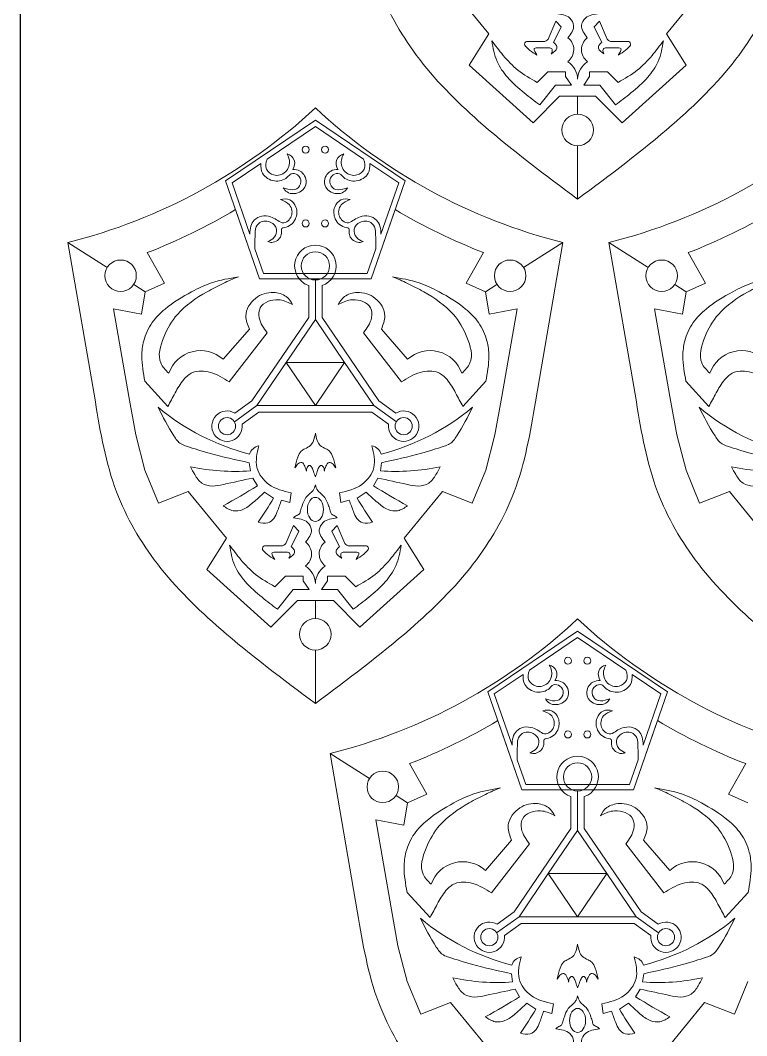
# Model space of a CAD drawing. Header units: inches. Extents: x 0 to 12, y 0 to 12.
# Drawn here: x 0 to 2.44, y 2.457 to 5.866 of the extents above; entities that cross this region are included whole.
import ezdxf

# ---------------------------------------------------------------- set-up
doc = ezdxf.new("R2010")
doc.units = ezdxf.units.IN
doc.header["$MEASUREMENT"] = 0
doc.layers.get('0').update_dxf_attribs({"color": 5})

msp = doc.modelspace()

# ---------------------------------------------------------------- linework, layer by layer
at = {"lineweight": 0}
for p, q in [((1.4456, 5.9776), (1.5741, 5.8215)), ((2.1706, 5.8215), (2.2992, 5.9776)), ((1.773, 5.8036), (1.7987, 5.8635)), ((1.8173, 5.8449), (1.7914, 5.7922)), ((1.7987, 5.8635), (1.8173, 5.8449)), ((1.9461, 5.8635), (1.9275, 5.8449)), ((1.9275, 5.8449), (1.9534, 5.7922)), ((1.9718, 5.8036), (1.9461, 5.8635)), ((1.5741, 5.8215), (1.5082, 5.7159)), ((2.2366, 5.7159), (2.1706, 5.8215)), ((1.7036, 5.795), (1.7574, 5.795)), ((2.0412, 5.795), (1.9874, 5.795)), ((1.5082, 5.7159), (1.723, 5.5224)), ((2.0218, 5.5224), (2.2366, 5.7159)), ((1.7364, 5.6579), (1.7723, 5.6938)), ((1.7723, 5.6938), (1.832, 5.6938)), ((1.832, 5.6938), (1.832, 5.6776)), ((1.832, 5.6776), (1.8513, 5.649)), ((1.9128, 5.6776), (1.8935, 5.649)), ((1.9724, 5.6938), (1.9128, 5.6938)), ((1.9128, 5.6938), (1.9128, 5.6776)), ((2.0084, 5.6579), (1.9724, 5.6938)), ((1.7979, 5.649), (1.7455, 5.5822)), ((1.8513, 5.649), (1.7979, 5.649)), ((1.8935, 5.649), (1.9469, 5.649)), ((1.9469, 5.649), (1.9993, 5.5822)), ((1.723, 5.5224), (1.812, 5.6113)), ((1.812, 5.6113), (1.8724, 5.6113)), ((1.8724, 5.6113), (1.9328, 5.6113)), ((1.8724, 5.5514), (1.8724, 5.6113)), ((1.9328, 5.6113), (2.0218, 5.5224)), ((0.9913, 5.5316), (0.6896, 5.3279)), ((1.293, 5.3279), (0.9913, 5.5316)), ((0.8292, 5.4002), (0.9913, 5.5097)), ((0.9913, 5.5097), (1.1534, 5.4002)), ((1.8724, 5.2661), (1.8724, 5.4454)), ((0.7113, 5.3206), (0.8079, 5.3858)), ((1.1747, 5.3858), (1.2713, 5.3206)), ((0.6896, 5.3279), (0.8039, 4.9981)), ((0.7709, 5.1487), (0.7113, 5.3206)), ((1.1787, 4.9981), (1.293, 5.3279)), ((1.2713, 5.3206), (1.2117, 5.1487)), ((0.8039, 4.9981), (0.7232, 5.2308)), ((1.2593, 5.2308), (1.1787, 4.9981)), ((0.2917, 5.0363), (0.1597, 5.1203)), ((1.8229, 5.1203), (1.6909, 5.0363)), ((2.1094, 5.0363), (1.9773, 5.1203)), ((0.4267, 5.0864), (0.4845, 4.9839)), ((0.8168, 5.0162), (0.788, 5.0994)), ((1.1946, 5.0994), (1.1658, 5.0162)), ((1.4981, 4.9839), (1.5559, 5.0864)), ((2.2443, 5.0864), (2.3021, 4.9839)), ((0.9913, 5.0162), (0.8168, 5.0162)), ((1.1658, 5.0162), (0.9913, 5.0162)), ((0.4199, 4.9547), (0.3812, 4.9794)), ((0.4845, 4.9839), (0.4199, 4.9547)), ((0.9913, 4.9981), (0.8039, 4.9981)), ((0.8039, 4.9981), (0.9913, 4.9981)), ((1.1787, 4.9981), (0.9913, 4.9981)), ((0.9913, 4.9981), (1.1787, 4.9981)), ((0.9913, 4.8619), (0.9913, 4.9944)), ((1.5627, 4.9547), (1.4981, 4.9839)), ((1.6014, 4.9794), (1.5627, 4.9547)), ((2.2375, 4.9547), (2.1988, 4.9794)), ((2.3021, 4.9839), (2.2375, 4.9547)), ((0.4199, 4.9547), (0.4074, 4.8798)), ((0.969, 4.9758), (0.969, 4.8687)), ((1.0136, 4.8687), (1.0136, 4.9758)), ((1.5752, 4.8798), (1.5627, 4.9547)), ((2.2375, 4.9547), (2.225, 4.8798)), ((0.4074, 4.8798), (0.3135, 4.8977)), ((0.3135, 4.8977), (0.3645, 4.6026)), ((1.6691, 4.8977), (1.5752, 4.8798)), ((1.6181, 4.6026), (1.6691, 4.8977)), ((2.225, 4.8798), (2.1311, 4.8977)), ((2.1311, 4.8977), (2.1822, 4.6026)), ((0.969, 4.8687), (0.7782, 4.5882)), ((0.9913, 4.8619), (0.8928, 4.7171)), ((1.0897, 4.7171), (0.9913, 4.8619)), ((1.2044, 4.5882), (1.0136, 4.8687)), ((0.6816, 4.7281), (0.7696, 4.8297)), ((0.8294, 4.8172), (0.7019, 4.6523)), ((1.1532, 4.8172), (1.2807, 4.6523)), ((1.301, 4.7281), (1.213, 4.8297)), ((0.8928, 4.7171), (0.7944, 4.5724)), ((0.9913, 4.5724), (0.8928, 4.7171)), ((0.8928, 4.7171), (1.0897, 4.7171)), ((1.0897, 4.7171), (0.9913, 4.5724)), ((1.1882, 4.5724), (1.0897, 4.7171)), ((0.4954, 4.5692), (0.4185, 4.6542)), ((1.4872, 4.5692), (1.5641, 4.6542)), ((2.3131, 4.5692), (2.2362, 4.6542)), ((0.3645, 4.6026), (0.3878, 4.4743)), ((0.7944, 4.5724), (0.7192, 4.5184)), ((0.7782, 4.5882), (0.721, 4.5472)), ((0.7944, 4.5724), (0.9913, 4.5724)), ((0.9913, 4.5724), (1.1882, 4.5724)), ((1.1882, 4.5724), (1.2634, 4.5184)), ((1.2616, 4.5472), (1.2044, 4.5882)), ((1.5948, 4.4743), (1.6181, 4.6026)), ((2.1822, 4.6026), (2.2054, 4.4743)), ((0.7452, 4.5097), (0.8016, 4.5501)), ((0.8016, 4.5501), (0.9913, 4.5501)), ((0.9913, 4.5501), (1.181, 4.5501)), ((1.181, 4.5501), (1.2373, 4.5097)), ((0.3878, 4.4743), (0.4189, 4.3553)), ((1.5636, 4.3553), (1.5948, 4.4743)), ((2.2054, 4.4743), (2.2366, 4.3553)), ((0.773, 4.3534), (0.7688, 4.3808)), ((1.2096, 4.3534), (1.2138, 4.3808)), ((0.4189, 4.3553), (0.4646, 4.245)), ((1.518, 4.245), (1.5636, 4.3553)), ((2.2366, 4.3553), (2.2823, 4.245)), ((0.7964, 4.3035), (0.7812, 4.329)), ((1.1862, 4.3035), (1.2013, 4.329)), ((0.4646, 4.245), (0.5645, 4.2839)), ((0.5645, 4.2839), (0.693, 4.1278)), ((0.8508, 4.2621), (0.8208, 4.2819)), ((0.9101, 4.2795), (0.9052, 4.2475)), ((1.0725, 4.2795), (1.0774, 4.2475)), ((1.1318, 4.2621), (1.1618, 4.2819)), ((1.2895, 4.1278), (1.4181, 4.2839)), ((1.4181, 4.2839), (1.518, 4.245)), ((2.2823, 4.245), (2.3821, 4.2839)), ((2.3821, 4.2839), (2.5107, 4.1278)), ((0.9052, 4.2475), (0.8771, 4.2549)), ((1.0774, 4.2475), (1.1054, 4.2549)), ((0.8919, 4.1099), (0.9176, 4.1698)), ((0.9176, 4.1698), (0.9362, 4.1512)), ((1.065, 4.1698), (1.0464, 4.1512)), ((1.0907, 4.1099), (1.065, 4.1698)), ((0.693, 4.1278), (0.627, 4.0222)), ((0.9362, 4.1512), (0.9103, 4.0985)), ((1.0464, 4.1512), (1.0723, 4.0985)), ((1.3555, 4.0222), (1.2895, 4.1278)), ((0.8224, 4.1013), (0.8763, 4.1013)), ((1.1601, 4.1013), (1.1063, 4.1013)), ((0.627, 4.0222), (0.8419, 3.8287)), ((0.8553, 3.9642), (0.8912, 4.0001)), ((0.8912, 4.0001), (0.9508, 4.0001)), ((0.9508, 4.0001), (0.9508, 3.9839)), ((1.0913, 4.0001), (1.0317, 4.0001)), ((1.0317, 4.0001), (1.0317, 3.9839)), ((1.1273, 3.9642), (1.0913, 4.0001)), ((1.1407, 3.8287), (1.3555, 4.0222)), ((0.9508, 3.9839), (0.9702, 3.9553)), ((1.0317, 3.9839), (1.0123, 3.9553)), ((0.9168, 3.9553), (0.8644, 3.8885)), ((0.9702, 3.9553), (0.9168, 3.9553)), ((1.0123, 3.9553), (1.0658, 3.9553)), ((1.0658, 3.9553), (1.1181, 3.8885)), ((0.8419, 3.8287), (0.9308, 3.9176)), ((0.9308, 3.9176), (0.9913, 3.9176)), ((0.9913, 3.9176), (1.0517, 3.9176)), ((0.9913, 3.8577), (0.9913, 3.9176)), ((1.0517, 3.9176), (1.1407, 3.8287)), ((1.8724, 3.8153), (1.5707, 3.6116)), ((1.7103, 3.6839), (1.8724, 3.7934)), ((2.1741, 3.6116), (1.8724, 3.8153)), ((1.8724, 3.7934), (2.0345, 3.6839)), ((0.9913, 3.5724), (0.9913, 3.7517)), ((1.5924, 3.6044), (1.689, 3.6696)), ((2.0558, 3.6696), (2.1524, 3.6044)), ((1.5707, 3.6116), (1.685, 3.2818)), ((1.652, 3.4324), (1.5924, 3.6044)), ((2.0598, 3.2818), (2.1741, 3.6116)), ((2.1524, 3.6044), (2.0928, 3.4324)), ((1.685, 3.2818), (1.6044, 3.5145)), ((2.1404, 3.5145), (2.0598, 3.2818)), ((1.1728, 3.32), (1.0408, 3.404)), ((1.6979, 3.2999), (1.6691, 3.3831)), ((2.0757, 3.3831), (2.0469, 3.2999)), ((1.3078, 3.3701), (1.3656, 3.2676)), ((2.3792, 3.2676), (2.437, 3.3701)), ((1.8724, 3.2818), (1.685, 3.2818)), ((1.685, 3.2818), (1.8724, 3.2818)), ((1.8724, 3.2999), (1.6979, 3.2999)), ((2.0469, 3.2999), (1.8724, 3.2999)), ((2.0598, 3.2818), (1.8724, 3.2818)), ((1.8724, 3.2818), (2.0598, 3.2818)), ((1.8724, 3.1456), (1.8724, 3.2782)), ((1.301, 3.2385), (1.2623, 3.2631)), ((1.3656, 3.2676), (1.301, 3.2385)), ((1.8501, 3.2595), (1.8501, 3.1525)), ((1.8947, 3.1525), (1.8947, 3.2595)), ((2.4438, 3.2385), (2.3792, 3.2676)), ((1.301, 3.2385), (1.2885, 3.1635)), ((1.2885, 3.1635), (1.1946, 3.1815)), ((1.1946, 3.1815), (1.2456, 2.8863)), ((1.8501, 3.1525), (1.6593, 2.8719)), ((1.8724, 3.1456), (1.7739, 3.0008)), ((1.9708, 3.0008), (1.8724, 3.1456)), ((2.0855, 2.8719), (1.8947, 3.1525)), ((1.5627, 3.0118), (1.6507, 3.1134)), ((2.1821, 3.0118), (2.0941, 3.1134)), ((1.7105, 3.1009), (1.583, 2.936)), ((2.0343, 3.1009), (2.1618, 2.936)), ((1.7739, 3.0008), (1.6755, 2.8561)), ((1.8724, 2.8561), (1.7739, 3.0008)), ((1.7739, 3.0008), (1.9708, 3.0008)), ((1.9708, 3.0008), (1.8724, 2.8561)), ((2.0693, 2.8561), (1.9708, 3.0008)), ((1.3765, 2.8529), (1.2996, 2.9379)), ((2.3683, 2.8529), (2.4452, 2.9379)), ((1.2456, 2.8863), (1.2689, 2.7581)), ((1.6593, 2.8719), (1.6021, 2.8309)), ((2.1427, 2.8309), (2.0855, 2.8719)), ((1.6755, 2.8561), (1.6003, 2.8022)), ((1.6264, 2.7934), (1.6827, 2.8338)), ((1.6755, 2.8561), (1.8724, 2.8561)), ((1.6827, 2.8338), (1.8724, 2.8338)), ((1.8724, 2.8561), (2.0693, 2.8561)), ((1.8724, 2.8338), (2.0621, 2.8338)), ((2.0621, 2.8338), (2.1184, 2.7934)), ((2.0693, 2.8561), (2.1445, 2.8022)), ((1.2689, 2.7581), (1.3, 2.639)), ((1.6541, 2.6371), (1.6499, 2.6645)), ((2.0907, 2.6371), (2.0949, 2.6645)), ((1.3, 2.639), (1.3457, 2.5287)), ((2.3991, 2.5287), (2.4447, 2.639)), ((1.6775, 2.5872), (1.6623, 2.6127)), ((2.0673, 2.5872), (2.0825, 2.6127)), ((1.3457, 2.5287), (1.4456, 2.5676)), ((1.4456, 2.5676), (1.5741, 2.4115)), ((1.7319, 2.5458), (1.7019, 2.5657)), ((1.7912, 2.5632), (1.7863, 2.5312)), ((1.9536, 2.5632), (1.9585, 2.5312)), ((2.0129, 2.5458), (2.0429, 2.5657)), ((2.1706, 2.4115), (2.2992, 2.5676)), ((2.2992, 2.5676), (2.3991, 2.5287)), ((1.7863, 2.5312), (1.7582, 2.5386)), ((1.9585, 2.5312), (1.9866, 2.5386))]:
    msp.add_line(p, q, dxfattribs=at)
at = {"color": 250, "lineweight": 0}
for p, q in [((0.1597, 5.1203), (0.2522, 4.5852)), ((1.7304, 4.5852), (1.8229, 5.1203)), ((1.9773, 5.1203), (2.0698, 4.5852)), ((1.0408, 3.404), (1.1333, 2.8689))]:
    msp.add_line(p, q, dxfattribs=at)
msp.add_lwpolyline([(0, 0), (12, 0), (12, 12), (0, 12)], close=True)
at = {"lineweight": 0}
for centre, radius in [((1.8724, 5.4984), 0.053), ((0.9587, 5.4321), 0.0118), ((1.0239, 5.4321), 0.0118), ((0.9587, 5.1843), 0.0118), ((1.0239, 5.1843), 0.0118), ((0.3368, 5.0085), 0.053), ((1.6457, 5.0085), 0.053), ((2.1545, 5.0085), 0.053), ((0.9913, 3.8047), 0.053), ((1.8398, 3.7158), 0.0118), ((1.905, 3.7158), 0.0118), ((1.8398, 3.4681), 0.0118), ((1.905, 3.4681), 0.0118), ((1.2179, 3.2922), 0.053)]:
    msp.add_circle(centre, radius, dxfattribs=at)
for centre, radius, start, end in [((1.7571, 5.8139), 0.0189, 271.0459, 327.1361), ((1.8088, 5.7681), 0.0506, 306.8379, 52.1804), ((1.936, 5.7681), 0.0506, 127.8196, 233.1621), ((1.9877, 5.8139), 0.0189, 212.8639, 268.9541), ((1.8, 5.6666), 0.0724, 1.9204, 57.3192), ((1.9448, 5.6666), 0.0724, 122.6808, 178.0796), ((0.8894, 5.3856), 0.0326, 322.4729, 78.1054), ((1.0932, 5.3856), 0.0326, 101.8946, 217.5271), ((-0.3047, 6.9656), 2.0166, 291.266, 300.649), ((2.2873, 6.9656), 2.0166, 239.351, 248.734), ((1.5129, 6.9656), 2.0166, 291.266, 300.649), ((0.9913, 5.0418), 0.0697, 90, 251.3478), ((0.9913, 5.0418), 0.0474, 0, 180), ((0.9913, 5.0418), 0.0697, 288.6522, 90), ((0.9913, 5.0418), 0.0474, 180, 0), ((0.6058, 4.6439), 0.1132, 48.0042, 160.7442), ((1.3767, 4.6439), 0.1132, 19.2558, 131.9958), ((2.4235, 4.6439), 0.1132, 48.0042, 160.7442), ((0.9632, 5.166), 0.7804, 230.1334, 255.6659), ((0.6946, 4.5035), 0.051, 58.8504, 7.0054), ((1.0194, 5.166), 0.7804, 284.3341, 309.8666), ((1.288, 4.5035), 0.051, 172.9946, 121.1496), ((2.7808, 5.166), 0.7804, 230.1334, 255.6659), ((0.6946, 4.5035), 0.0288, 0, 180), ((0.6946, 4.5035), 0.0288, 180, 0), ((1.288, 4.5035), 0.0288, 0, 180), ((1.288, 4.5035), 0.0288, 180, 0), ((0.8094, 4.3964), 0.0417, 101.4674, 161.1937), ((1.1732, 4.3964), 0.0417, 18.8063, 78.5326), ((0.7209, 5.0628), 0.7114, 257.9267, 274.1924), ((1.2616, 5.0628), 0.7114, 265.8076, 282.0733), ((2.5386, 5.0628), 0.7114, 257.9267, 274.1924), ((-0.2262, 5.9243), 1.9165, 298.2597, 302.2494), ((2.2088, 5.9243), 1.9165, 237.7506, 241.7403), ((-0.0015, 4.7521), 0.9831, 324.5017, 330.1066), ((1.9841, 4.7521), 0.9831, 209.8934, 215.4983), ((0.876, 4.1202), 0.0189, 271.0459, 327.1361), ((0.9277, 4.0744), 0.0506, 306.8379, 52.1804), ((1.0549, 4.0744), 0.0506, 127.8196, 233.1621), ((1.1066, 4.1202), 0.0189, 212.8639, 268.9541), ((0.9189, 3.9729), 0.0724, 1.9204, 57.3192), ((1.0637, 3.9729), 0.0724, 122.6808, 178.0796), ((1.7705, 3.6694), 0.0326, 322.4729, 78.1054), ((1.9743, 3.6694), 0.0326, 101.8946, 217.5271), ((0.5764, 5.2494), 2.0166, 291.266, 300.649), ((3.1684, 5.2494), 2.0166, 239.351, 248.734), ((1.8724, 3.3256), 0.0697, 90, 251.3478), ((1.8724, 3.3256), 0.0697, 288.6522, 90), ((1.8724, 3.3256), 0.0474, 0, 180), ((1.8724, 3.3256), 0.0474, 180, 0), ((1.4869, 2.9276), 0.1132, 48.0042, 160.7442), ((2.2578, 2.9276), 0.1132, 19.2558, 131.9958), ((1.8443, 3.4497), 0.7804, 230.1334, 255.6659), ((1.5757, 2.7872), 0.051, 58.8504, 7.0054), ((1.9005, 3.4497), 0.7804, 284.3341, 309.8666), ((2.1691, 2.7872), 0.051, 172.9946, 121.1496), ((1.5757, 2.7872), 0.0288, 0, 180), ((2.1691, 2.7872), 0.0288, 0, 180), ((1.5757, 2.7872), 0.0288, 180, 0), ((2.1691, 2.7872), 0.0288, 180, 0), ((1.6905, 2.6801), 0.0417, 101.4674, 161.1937), ((2.0543, 2.6801), 0.0417, 18.8063, 78.5326), ((1.6021, 3.3465), 0.7114, 257.9267, 274.1924), ((2.1427, 3.3465), 0.7114, 265.8076, 282.0733), ((0.6549, 4.2081), 1.9165, 298.2597, 302.2494), ((3.0899, 4.2081), 1.9165, 237.7506, 241.7403), ((0.8796, 3.0358), 0.9831, 324.5017, 330.1066), ((2.8652, 3.0358), 0.9831, 209.8934, 215.4983)]:
    msp.add_arc(centre, radius, start, end, dxfattribs=at)
at = {"color": 250, "lineweight": 0}
for centre, start, end in [((-0.3047, 6.9656), 284.1261, 312.9293), ((2.2873, 6.9656), 227.0707, 255.8739), ((1.5129, 6.9656), 284.1261, 312.9293), ((0.5764, 5.2494), 284.1261, 312.9293), ((3.1684, 5.2494), 227.0707, 255.8739)]:
    msp.add_arc(centre, 1.9029, start, end, dxfattribs=at)
at = {"lineweight": 0}
for centre in [(0.9913, 4.2239), (1.8724, 2.5077)]:
    msp.add_ellipse(centre, major_axis=(0, 0.0405), ratio=0.665933, dxfattribs=at)
at = {"color": 250, "lineweight": 0}
for points in [[(1.8724, 5.2661), (1.7643, 5.3465), (1.5744, 5.4878), (1.3374, 5.7188), (1.1839, 5.9813), (1.15, 6.1759), (1.1333, 6.2789)], [(1.8724, 5.2661), (1.9805, 5.3465), (2.1704, 5.4878), (2.4074, 5.7188), (2.5609, 5.9813), (2.5948, 6.1759), (2.6115, 6.2789)], [(0.9913, 3.5724), (0.8831, 3.6529), (0.6933, 3.7941), (0.4563, 4.0251), (0.3027, 4.2876), (0.2689, 4.4822), (0.2522, 4.5852)], [(0.9913, 3.5724), (1.0994, 3.6529), (1.2893, 3.7941), (1.5263, 4.0251), (1.6798, 4.2876), (1.7137, 4.4822), (1.7304, 4.5852)], [(2.8089, 3.5724), (2.7008, 3.6529), (2.511, 3.7941), (2.2739, 4.0251), (2.1204, 4.2876), (2.0865, 4.4822), (2.0698, 4.5852)], [(1.8724, 1.8561), (1.7643, 1.9366), (1.5744, 2.0779), (1.3374, 2.3088), (1.1839, 2.5713), (1.15, 2.7659), (1.1333, 2.8689)], [(1.8724, 1.8561), (1.9805, 1.9366), (2.1704, 2.0779), (2.4074, 2.3088), (2.5609, 2.5713), (2.5948, 2.7659), (2.6115, 2.8689)]]:
    msp.add_open_spline(points, degree=3, knots=[0, 0, 0, 0, 0.0808468, 0.1419248, 0.197496, 0.2597021, 0.2597021, 0.2597021, 0.2597021], dxfattribs=at)
at = {"lineweight": 0}
for points, knots in [([(1.8398, 5.8081), (1.8501, 5.8214), (1.8666, 5.8427), (1.844, 5.8842), (1.8166, 5.8871), (1.7989, 5.889)], [0, 0, 0, 0, 0.00906876, 0.01459213, 0.02458282, 0.02458282, 0.02458282, 0.02458282]), ([(1.905, 5.8081), (1.8947, 5.8214), (1.8781, 5.8427), (1.9008, 5.8842), (1.9282, 5.8871), (1.9459, 5.889)], [0, 0, 0, 0, 0.00906876, 0.01459213, 0.02458282, 0.02458282, 0.02458282, 0.02458282]), ([(1.7455, 5.5822), (1.728, 5.5954), (1.6898, 5.6241), (1.6381, 5.6699), (1.596, 5.7289), (1.5882, 5.7739), (1.5841, 5.7976)], [0, 0, 0, 0, 0.01319771, 0.02863214, 0.04139854, 0.05566643, 0.05566643, 0.05566643, 0.05566643]), ([(1.7364, 5.6579), (1.7141, 5.6706), (1.6713, 5.6949), (1.6229, 5.7459), (1.5965, 5.7811), (1.5841, 5.7976)], [0, 0, 0, 0, 0.0153222, 0.02936662, 0.04175131, 0.04175131, 0.04175131, 0.04175131]), ([(1.9993, 5.5822), (2.0168, 5.5954), (2.055, 5.6241), (2.1067, 5.6699), (2.1488, 5.7289), (2.1566, 5.7739), (2.1607, 5.7976)], [0, 0, 0, 0, 0.01319771, 0.02863214, 0.04139854, 0.05566643, 0.05566643, 0.05566643, 0.05566643]), ([(2.0084, 5.6579), (2.0307, 5.6706), (2.0735, 5.6949), (2.1219, 5.7459), (2.1483, 5.7811), (2.1607, 5.7976)], [0, 0, 0, 0, 0.0153222, 0.02936662, 0.04175131, 0.04175131, 0.04175131, 0.04175131]), ([(1.7357, 5.7495), (1.7273, 5.7548), (1.7133, 5.7636), (1.6995, 5.7762), (1.6929, 5.7867), (1.697, 5.7947), (1.7017, 5.7949), (1.7036, 5.795)], [0, 0, 0, 0, 0.00596177, 0.00986587, 0.01130521, 0.01296865, 0.01403095, 0.01403095, 0.01403095, 0.01403095]), ([(1.7357, 5.7495), (1.7333, 5.7536), (1.73, 5.7592), (1.7266, 5.7662), (1.7257, 5.7733), (1.7415, 5.7739), (1.7567, 5.7746), (1.7738, 5.7747), (1.7842, 5.7729), (1.7889, 5.7654), (1.7864, 5.7583), (1.7838, 5.7538)], [0, 0, 0, 0, 0.00278599, 0.00388366, 0.00486863, 0.00626844, 0.01134116, 0.01538852, 0.01640716, 0.01732059, 0.0203083, 0.0203083, 0.0203083, 0.0203083]), ([(1.7914, 5.7922), (1.7943, 5.7898), (1.8004, 5.7849), (1.8062, 5.7667), (1.7908, 5.76), (1.784, 5.754), (1.7838, 5.7538)], [0, 0, 0, 0, 0.002263082, 0.004672888, 0.009805081, 0.009973743, 0.009973743, 0.009973743, 0.009973743]), ([(1.9534, 5.7922), (1.9505, 5.7898), (1.9444, 5.7849), (1.9386, 5.7667), (1.954, 5.76), (1.9608, 5.754), (1.961, 5.7538)], [0, 0, 0, 0, 0.002263082, 0.004672888, 0.009805081, 0.009973743, 0.009973743, 0.009973743, 0.009973743]), ([(2.0091, 5.7495), (2.0115, 5.7536), (2.0148, 5.7592), (2.0182, 5.7662), (2.0191, 5.7733), (2.0033, 5.7739), (1.9881, 5.7746), (1.971, 5.7747), (1.9606, 5.7729), (1.9559, 5.7654), (1.9584, 5.7583), (1.961, 5.7538)], [0, 0, 0, 0, 0.00278599, 0.00388366, 0.00486863, 0.00626844, 0.01134116, 0.01538852, 0.01640716, 0.01732059, 0.0203083, 0.0203083, 0.0203083, 0.0203083]), ([(2.0091, 5.7495), (2.0175, 5.7548), (2.0315, 5.7636), (2.0453, 5.7762), (2.0519, 5.7867), (2.0478, 5.7947), (2.0431, 5.7949), (2.0412, 5.795)], [0, 0, 0, 0, 0.00596177, 0.00986587, 0.01130521, 0.01296865, 0.01403095, 0.01403095, 0.01403095, 0.01403095]), ([(0.8961, 5.4175), (0.8994, 5.4109), (0.909, 5.3916), (0.8967, 5.3517), (0.8537, 5.3401), (0.8204, 5.3659), (0.8248, 5.3879), (0.8292, 5.4002)], [0, 0, 0, 0, 0.00433671, 0.01277802, 0.0209013, 0.027078, 0.03417887, 0.03417887, 0.03417887, 0.03417887]), ([(1.0865, 5.4175), (1.0832, 5.4109), (1.0736, 5.3916), (1.0859, 5.3517), (1.1289, 5.3401), (1.1622, 5.3659), (1.1578, 5.3879), (1.1534, 5.4002)], [0, 0, 0, 0, 0.00433671, 0.01277802, 0.0209013, 0.027078, 0.03417887, 0.03417887, 0.03417887, 0.03417887]), ([(0.8079, 5.3858), (0.8078, 5.3739), (0.8098, 5.3462), (0.8523, 5.3201), (0.8914, 5.3308), (0.9094, 5.3549), (0.9356, 5.3495), (0.9475, 5.3233), (0.9304, 5.2948), (0.9028, 5.2977), (0.8882, 5.3023), (0.883, 5.3039)], [0.00161532, 0.00161532, 0.00161532, 0.00161532, 0.00843951, 0.01794767, 0.02676165, 0.03034979, 0.03473275, 0.03990875, 0.04526398, 0.05124625, 0.05456569, 0.05456569, 0.05456569, 0.05456569]), ([(0.883, 5.3039), (0.8869, 5.2986), (0.9009, 5.2806), (0.9446, 5.2844), (0.9686, 5.3244), (0.9473, 5.3629), (0.9238, 5.365), (0.9152, 5.3658)], [0.00033634, 0.00033634, 0.00033634, 0.00033634, 0.0041984, 0.013742, 0.02052441, 0.02924261, 0.03426993, 0.03426993, 0.03426993, 0.03426993]), ([(1.0996, 5.3039), (1.0956, 5.2986), (1.0816, 5.2806), (1.0379, 5.2844), (1.014, 5.3244), (1.0353, 5.3629), (1.0588, 5.365), (1.0674, 5.3658)], [0.00033634, 0.00033634, 0.00033634, 0.00033634, 0.0041984, 0.013742, 0.02052441, 0.02924261, 0.03426993, 0.03426993, 0.03426993, 0.03426993]), ([(1.1747, 5.3858), (1.1747, 5.3739), (1.1728, 5.3462), (1.1302, 5.3201), (1.0912, 5.3308), (1.0732, 5.3549), (1.0469, 5.3495), (1.0351, 5.3233), (1.0522, 5.2948), (1.0798, 5.2977), (1.0944, 5.3023), (1.0996, 5.3039)], [0.00161532, 0.00161532, 0.00161532, 0.00161532, 0.00843951, 0.01794767, 0.02676165, 0.03034979, 0.03473275, 0.03990875, 0.04526398, 0.05124625, 0.05456569, 0.05456569, 0.05456569, 0.05456569]), ([(0.8741, 5.2642), (0.8855, 5.26), (0.9034, 5.253), (0.9171, 5.2231), (0.907, 5.1938), (0.8787, 5.1827), (0.8608, 5.198), (0.8389, 5.2083), (0.8113, 5.2118), (0.776, 5.1936), (0.7714, 5.1672), (0.7709, 5.1487)], [0.00030639, 0.00030639, 0.00030639, 0.00030639, 0.00723422, 0.01140536, 0.01883983, 0.0229945, 0.02731397, 0.03175048, 0.03768136, 0.04330908, 0.05350238, 0.05350238, 0.05350238, 0.05350238]), ([(0.8311, 5.1231), (0.8356, 5.1216), (0.8525, 5.1169), (0.8775, 5.1356), (0.8776, 5.1557), (0.8767, 5.1694), (0.9022, 5.1714), (0.9285, 5.1944), (0.932, 5.2378), (0.9062, 5.2682), (0.8852, 5.267), (0.8741, 5.2642)], [0.000453, 0.000453, 0.000453, 0.000453, 0.00323887, 0.01091014, 0.01408877, 0.01589701, 0.01769875, 0.02708716, 0.03507638, 0.0414146, 0.04796878, 0.04796878, 0.04796878, 0.04796878]), ([(1.1515, 5.1231), (1.147, 5.1216), (1.1301, 5.1169), (1.105, 5.1356), (1.105, 5.1557), (1.1059, 5.1694), (1.0804, 5.1714), (1.054, 5.1944), (1.0506, 5.2378), (1.0764, 5.2682), (1.0973, 5.267), (1.1085, 5.2642)], [0.000453, 0.000453, 0.000453, 0.000453, 0.00323887, 0.01091014, 0.01408877, 0.01589701, 0.01769875, 0.02708716, 0.03507638, 0.0414146, 0.04796878, 0.04796878, 0.04796878, 0.04796878]), ([(1.1085, 5.2642), (1.0971, 5.26), (1.0791, 5.253), (1.0655, 5.2231), (1.0755, 5.1938), (1.1039, 5.1827), (1.1218, 5.198), (1.1437, 5.2083), (1.1712, 5.2118), (1.2065, 5.1936), (1.2111, 5.1672), (1.2117, 5.1487)], [0.00030639, 0.00030639, 0.00030639, 0.00030639, 0.00723422, 0.01140536, 0.01883983, 0.0229945, 0.02731397, 0.03175048, 0.03768136, 0.04330908, 0.05350238, 0.05350238, 0.05350238, 0.05350238]), ([(0.8311, 5.1231), (0.8394, 5.127), (0.8562, 5.135), (0.8655, 5.1664), (0.8424, 5.1938), (0.8054, 5.1941), (0.7897, 5.1701), (0.7884, 5.1392), (0.7881, 5.1168), (0.788, 5.0994)], [0.0000638, 0.0000638, 0.0000638, 0.0000638, 0.00537861, 0.01092551, 0.01688756, 0.02427956, 0.02934575, 0.0323294, 0.04278048, 0.04278048, 0.04278048, 0.04278048]), ([(1.1515, 5.1231), (1.1432, 5.127), (1.1264, 5.135), (1.1171, 5.1664), (1.1402, 5.1938), (1.1771, 5.1941), (1.1929, 5.1701), (1.1942, 5.1392), (1.1945, 5.1168), (1.1946, 5.0994)], [0.0000638, 0.0000638, 0.0000638, 0.0000638, 0.00537861, 0.01092551, 0.01688756, 0.02427956, 0.02934575, 0.0323294, 0.04278048, 0.04278048, 0.04278048, 0.04278048]), ([(0.7327, 5.0047), (0.7021, 4.9997), (0.6472, 4.9907), (0.5651, 4.9508), (0.496, 4.9082), (0.4387, 4.8523), (0.4131, 4.7956), (0.405, 4.7273), (0.4133, 4.6823), (0.4185, 4.6542)], [0, 0, 0, 0, 0.0185093, 0.0331391, 0.054433, 0.0670295, 0.0805547, 0.0908208, 0.1078467, 0.1078467, 0.1078467, 0.1078467]), ([(0.4989, 4.6813), (0.4883, 4.6921), (0.4561, 4.7247), (0.4796, 4.807), (0.5292, 4.8921), (0.6083, 4.946), (0.6797, 4.9823), (0.7151, 4.9991), (0.7327, 5.0047)], [0, 0, 0, 0, 0.00874255, 0.02624393, 0.04399088, 0.06904044, 0.08130712, 0.09240467, 0.09240467, 0.09240467, 0.09240467]), ([(1.2499, 5.0047), (1.2805, 4.9997), (1.3353, 4.9907), (1.4175, 4.9508), (1.4866, 4.9082), (1.5438, 4.8523), (1.5694, 4.7956), (1.5776, 4.7273), (1.5693, 4.6823), (1.5641, 4.6542)], [0, 0, 0, 0, 0.0185093, 0.0331391, 0.054433, 0.0670295, 0.0805547, 0.0908208, 0.1078467, 0.1078467, 0.1078467, 0.1078467]), ([(1.4836, 4.6813), (1.4943, 4.6921), (1.5264, 4.7247), (1.5029, 4.807), (1.4534, 4.8921), (1.3743, 4.946), (1.3029, 4.9823), (1.2675, 4.9991), (1.2499, 5.0047)], [0, 0, 0, 0, 0.00874255, 0.02624393, 0.04399088, 0.06904044, 0.08130712, 0.09240467, 0.09240467, 0.09240467, 0.09240467]), ([(2.5504, 5.0047), (2.5197, 4.9997), (2.4649, 4.9907), (2.3827, 4.9508), (2.3137, 4.9082), (2.2564, 4.8523), (2.2308, 4.7956), (2.2226, 4.7273), (2.231, 4.6823), (2.2362, 4.6542)], [0, 0, 0, 0, 0.0185093, 0.0331391, 0.054433, 0.0670295, 0.0805547, 0.0908208, 0.1078467, 0.1078467, 0.1078467, 0.1078467]), ([(2.3166, 4.6813), (2.3059, 4.6921), (2.2738, 4.7247), (2.2973, 4.807), (2.3468, 4.8921), (2.4259, 4.946), (2.4973, 4.9823), (2.5328, 4.9991), (2.5504, 5.0047)], [0, 0, 0, 0, 0.00874255, 0.02624393, 0.04399088, 0.06904044, 0.08130712, 0.09240467, 0.09240467, 0.09240467, 0.09240467]), ([(0.7696, 4.8297), (0.7636, 4.8443), (0.7488, 4.8804), (0.7847, 4.9396), (0.8439, 4.9581), (0.8938, 4.9438), (0.9089, 4.9222), (0.9147, 4.9117)], [0, 0, 0, 0, 0.0091162, 0.02256182, 0.03539583, 0.04424211, 0.051276, 0.051276, 0.051276, 0.051276]), ([(1.213, 4.8297), (1.219, 4.8443), (1.2338, 4.8804), (1.1978, 4.9396), (1.1386, 4.9581), (1.0888, 4.9438), (1.0737, 4.9222), (1.0678, 4.9117)], [0, 0, 0, 0, 0.0091162, 0.02256182, 0.03539583, 0.04424211, 0.051276, 0.051276, 0.051276, 0.051276]), ([(0.8294, 4.8172), (0.8178, 4.8329), (0.7996, 4.8577), (0.8022, 4.9155), (0.8621, 4.9355), (0.8982, 4.9205), (0.9131, 4.9126), (0.9147, 4.9117)], [0, 0, 0, 0, 0.01143883, 0.01801906, 0.03139935, 0.04037691, 0.0415103, 0.0415103, 0.0415103, 0.0415103]), ([(1.1532, 4.8172), (1.1648, 4.8329), (1.183, 4.8577), (1.1804, 4.9155), (1.1205, 4.9355), (1.0844, 4.9205), (1.0695, 4.9126), (1.0678, 4.9117)], [0, 0, 0, 0, 0.01143883, 0.01801906, 0.03139935, 0.04037691, 0.0415103, 0.0415103, 0.0415103, 0.0415103]), ([(0.4954, 4.5692), (0.5036, 4.5844), (0.5201, 4.6155), (0.5432, 4.6573), (0.583, 4.6921), (0.6449, 4.6877), (0.6819, 4.6647), (0.7019, 4.6523)], [0, 0, 0, 0, 0.01038254, 0.02111262, 0.02864786, 0.04065201, 0.05478983, 0.05478983, 0.05478983, 0.05478983]), ([(1.4872, 4.5692), (1.479, 4.5844), (1.4625, 4.6155), (1.4394, 4.6573), (1.3996, 4.6921), (1.3376, 4.6877), (1.3007, 4.6647), (1.2807, 4.6523)], [0, 0, 0, 0, 0.01038254, 0.02111262, 0.02864786, 0.04065201, 0.05478983, 0.05478983, 0.05478983, 0.05478983]), ([(2.3131, 4.5692), (2.3212, 4.5844), (2.3377, 4.6155), (2.3608, 4.6573), (2.4007, 4.6921), (2.4626, 4.6877), (2.4996, 4.6647), (2.5196, 4.6523)], [0, 0, 0, 0, 0.01038254, 0.02111262, 0.02864786, 0.04065201, 0.05478983, 0.05478983, 0.05478983, 0.05478983]), ([(0.7688, 4.3808), (0.7238, 4.3906), (0.6527, 4.406), (0.578, 4.43), (0.5341, 4.4442), (0.5011, 4.4919), (0.4793, 4.5347), (0.4629, 4.567)], [0, 0, 0, 0, 0.02753964, 0.04351363, 0.0474821, 0.05463243, 0.07669562, 0.07669562, 0.07669562, 0.07669562]), ([(1.2138, 4.3808), (1.2588, 4.3906), (1.3299, 4.406), (1.4045, 4.43), (1.4484, 4.4442), (1.4815, 4.4919), (1.5032, 4.5347), (1.5197, 4.567)], [0, 0, 0, 0, 0.02753964, 0.04351363, 0.0474821, 0.05463243, 0.07669562, 0.07669562, 0.07669562, 0.07669562]), ([(2.5865, 4.3808), (2.5415, 4.3906), (2.4703, 4.406), (2.3957, 4.43), (2.3518, 4.4442), (2.3187, 4.4919), (2.297, 4.5347), (2.2806, 4.567)], [0, 0, 0, 0, 0.02753964, 0.04351363, 0.0474821, 0.05463243, 0.07669562, 0.07669562, 0.07669562, 0.07669562]), ([(0.9913, 4.4798), (0.9897, 4.4718), (0.987, 4.4573), (0.9762, 4.4364), (0.958, 4.4292), (0.9406, 4.4188), (0.9294, 4.3949), (0.9251, 4.3753), (0.9225, 4.3631)], [0, 0, 0, 0, 0.00496667, 0.00889983, 0.01334248, 0.01630321, 0.02086423, 0.02843291, 0.02843291, 0.02843291, 0.02843291]), ([(0.9913, 4.4798), (0.9928, 4.4718), (0.9956, 4.4573), (1.0063, 4.4364), (1.0246, 4.4292), (1.042, 4.4188), (1.0532, 4.3949), (1.0574, 4.3753), (1.0601, 4.3631)], [0, 0, 0, 0, 0.00496667, 0.00889983, 0.01334248, 0.01630321, 0.02086423, 0.02843291, 0.02843291, 0.02843291, 0.02843291]), ([(0.9101, 4.2795), (0.8835, 4.2858), (0.8342, 4.2976), (0.784, 4.3643), (0.7953, 4.4125), (0.8011, 4.4372)], [0, 0, 0, 0, 0.01607831, 0.02987121, 0.04449574, 0.04449574, 0.04449574, 0.04449574]), ([(1.0725, 4.2795), (1.099, 4.2858), (1.1484, 4.2976), (1.1986, 4.3643), (1.1873, 4.4125), (1.1815, 4.4372)], [0, 0, 0, 0, 0.01607831, 0.02987121, 0.04449574, 0.04449574, 0.04449574, 0.04449574]), ([(0.7812, 4.329), (0.7483, 4.3221), (0.703, 4.3127), (0.6459, 4.2994), (0.6074, 4.309), (0.5866, 4.3384), (0.5766, 4.3583), (0.5722, 4.3672)], [0, 0, 0, 0, 0.02023305, 0.02779216, 0.03497388, 0.04239776, 0.04841567, 0.04841567, 0.04841567, 0.04841567]), ([(0.9611, 4.352), (0.9597, 4.3574), (0.9572, 4.3679), (0.9471, 4.3859), (0.9301, 4.3759), (0.9251, 4.3674), (0.9225, 4.3631)], [0, 0, 0, 0, 0.00351206, 0.00679766, 0.00978558, 0.01288207, 0.01288207, 0.01288207, 0.01288207]), ([(0.9913, 4.3338), (0.989, 4.3396), (0.9851, 4.3499), (0.9817, 4.363), (0.9719, 4.3754), (0.9614, 4.3639), (0.9612, 4.3561), (0.9611, 4.352)], [0, 0, 0, 0, 0.00367448, 0.00651244, 0.00872326, 0.0109429, 0.0134626, 0.0134626, 0.0134626, 0.0134626]), ([(0.9913, 4.3338), (0.9935, 4.3396), (0.9975, 4.3499), (1.0009, 4.363), (1.0107, 4.3754), (1.0212, 4.3639), (1.0214, 4.3561), (1.0215, 4.352)], [0, 0, 0, 0, 0.00367448, 0.00651244, 0.00872326, 0.0109429, 0.0134626, 0.0134626, 0.0134626, 0.0134626]), ([(1.0215, 4.352), (1.0228, 4.3574), (1.0254, 4.3679), (1.0355, 4.3859), (1.0525, 4.3759), (1.0575, 4.3674), (1.0601, 4.3631)], [0, 0, 0, 0, 0.00351206, 0.00679766, 0.00978558, 0.01288207, 0.01288207, 0.01288207, 0.01288207]), ([(1.2013, 4.329), (1.2343, 4.3221), (1.2796, 4.3127), (1.3367, 4.2994), (1.3752, 4.309), (1.396, 4.3384), (1.4059, 4.3583), (1.4104, 4.3672)], [0, 0, 0, 0, 0.02023305, 0.02779216, 0.03497388, 0.04239776, 0.04841567, 0.04841567, 0.04841567, 0.04841567]), ([(2.5989, 4.329), (2.5659, 4.3221), (2.5206, 4.3127), (2.4636, 4.2994), (2.425, 4.309), (2.4043, 4.3384), (2.3943, 4.3583), (2.3898, 4.3672)], [0, 0, 0, 0, 0.02023305, 0.02779216, 0.03497388, 0.04239776, 0.04841567, 0.04841567, 0.04841567, 0.04841567]), ([(0.9913, 4.3064), (0.9894, 4.2995), (0.9862, 4.2884), (0.9723, 4.2764), (0.9562, 4.2622), (0.9477, 4.24), (0.9421, 4.2216), (0.9383, 4.2062), (0.9252, 4.2035), (0.9199, 4.1977), (0.9178, 4.1953)], [0, 0, 0, 0, 0.00412311, 0.00675957, 0.01082209, 0.01687384, 0.02044886, 0.02277519, 0.025562, 0.02745838, 0.02745838, 0.02745838, 0.02745838]), ([(0.9913, 4.3064), (0.9932, 4.2995), (0.9964, 4.2884), (1.0103, 4.2764), (1.0263, 4.2622), (1.0348, 4.24), (1.0405, 4.2216), (1.0443, 4.2062), (1.0574, 4.2035), (1.0626, 4.1977), (1.0648, 4.1953)], [0, 0, 0, 0, 0.00412311, 0.00675957, 0.01082209, 0.01687384, 0.02044886, 0.02277519, 0.025562, 0.02745838, 0.02745838, 0.02745838, 0.02745838]), ([(0.8208, 4.2819), (0.808, 4.2701), (0.7849, 4.2488), (0.7518, 4.2215), (0.712, 4.2157), (0.6919, 4.2291), (0.6811, 4.2363)], [0, 0, 0, 0, 0.01052872, 0.01884852, 0.02537562, 0.03288337, 0.03288337, 0.03288337, 0.03288337]), ([(1.1618, 4.2819), (1.1746, 4.2701), (1.1976, 4.2488), (1.2308, 4.2215), (1.2706, 4.2157), (1.2907, 4.2291), (1.3014, 4.2363)], [0, 0, 0, 0, 0.01052872, 0.01884852, 0.02537562, 0.03288337, 0.03288337, 0.03288337, 0.03288337]), ([(0.8771, 4.2549), (0.8727, 4.2421), (0.8654, 4.2213), (0.8541, 4.1929), (0.8301, 4.1736), (0.8101, 4.1785), (0.7989, 4.1812)], [0, 0, 0, 0, 0.00813648, 0.01321573, 0.01827977, 0.02485473, 0.02485473, 0.02485473, 0.02485473]), ([(1.1054, 4.2549), (1.1099, 4.2421), (1.1172, 4.2213), (1.1285, 4.1929), (1.1525, 4.1736), (1.1724, 4.1785), (1.1837, 4.1812)], [0, 0, 0, 0, 0.00813648, 0.01321573, 0.01827977, 0.02485473, 0.02485473, 0.02485473, 0.02485473]), ([(0.9587, 4.1144), (0.969, 4.1277), (0.9855, 4.149), (0.9629, 4.1905), (0.9355, 4.1934), (0.9178, 4.1953)], [0, 0, 0, 0, 0.00906876, 0.01459213, 0.02458282, 0.02458282, 0.02458282, 0.02458282]), ([(1.0239, 4.1144), (1.0136, 4.1277), (0.997, 4.149), (1.0197, 4.1905), (1.0471, 4.1934), (1.0648, 4.1953)], [0, 0, 0, 0, 0.00906876, 0.01459213, 0.02458282, 0.02458282, 0.02458282, 0.02458282]), ([(0.8644, 3.8885), (0.8468, 3.9017), (0.8087, 3.9304), (0.757, 3.9762), (0.7149, 4.0352), (0.7071, 4.0802), (0.703, 4.1039)], [0, 0, 0, 0, 0.01319771, 0.02863214, 0.04139854, 0.05566643, 0.05566643, 0.05566643, 0.05566643]), ([(0.8553, 3.9642), (0.833, 3.9769), (0.7902, 4.0012), (0.7418, 4.0522), (0.7154, 4.0874), (0.703, 4.1039)], [0, 0, 0, 0, 0.0153222, 0.02936662, 0.04175131, 0.04175131, 0.04175131, 0.04175131]), ([(0.8546, 4.0558), (0.8462, 4.0611), (0.8322, 4.0699), (0.8184, 4.0825), (0.8118, 4.093), (0.8159, 4.101), (0.8206, 4.1012), (0.8224, 4.1013)], [0, 0, 0, 0, 0.00596177, 0.00986587, 0.01130521, 0.01296865, 0.01403095, 0.01403095, 0.01403095, 0.01403095]), ([(0.9103, 4.0985), (0.9132, 4.0961), (0.9193, 4.0912), (0.9251, 4.073), (0.9097, 4.0663), (0.9029, 4.0603), (0.9027, 4.0601)], [0, 0, 0, 0, 0.002263082, 0.004672888, 0.009805081, 0.009973743, 0.009973743, 0.009973743, 0.009973743]), ([(1.0723, 4.0985), (1.0693, 4.0961), (1.0633, 4.0912), (1.0575, 4.073), (1.0729, 4.0663), (1.0797, 4.0603), (1.0799, 4.0601)], [0, 0, 0, 0, 0.002263082, 0.004672888, 0.009805081, 0.009973743, 0.009973743, 0.009973743, 0.009973743]), ([(1.1181, 3.8885), (1.1357, 3.9017), (1.1739, 3.9304), (1.2256, 3.9762), (1.2677, 4.0352), (1.2755, 4.0802), (1.2796, 4.1039)], [0, 0, 0, 0, 0.01319771, 0.02863214, 0.04139854, 0.05566643, 0.05566643, 0.05566643, 0.05566643]), ([(1.1273, 3.9642), (1.1496, 3.9769), (1.1924, 4.0012), (1.2408, 4.0522), (1.2672, 4.0874), (1.2796, 4.1039)], [0, 0, 0, 0, 0.0153222, 0.02936662, 0.04175131, 0.04175131, 0.04175131, 0.04175131]), ([(1.128, 4.0558), (1.1364, 4.0611), (1.1504, 4.0699), (1.1642, 4.0825), (1.1708, 4.093), (1.1667, 4.101), (1.162, 4.1012), (1.1601, 4.1013)], [0, 0, 0, 0, 0.00596177, 0.00986587, 0.01130521, 0.01296865, 0.01403095, 0.01403095, 0.01403095, 0.01403095]), ([(0.8546, 4.0558), (0.8522, 4.0599), (0.8489, 4.0655), (0.8455, 4.0725), (0.8446, 4.0796), (0.8604, 4.0802), (0.8756, 4.0809), (0.8927, 4.081), (0.9031, 4.0792), (0.9078, 4.0717), (0.9053, 4.0646), (0.9027, 4.0601)], [0, 0, 0, 0, 0.00278599, 0.00388366, 0.00486863, 0.00626844, 0.01134116, 0.01538852, 0.01640716, 0.01732059, 0.0203083, 0.0203083, 0.0203083, 0.0203083]), ([(1.128, 4.0558), (1.1303, 4.0599), (1.1337, 4.0655), (1.1371, 4.0725), (1.138, 4.0796), (1.1222, 4.0802), (1.107, 4.0809), (1.0898, 4.081), (1.0795, 4.0792), (1.0748, 4.0717), (1.0773, 4.0646), (1.0799, 4.0601)], [0, 0, 0, 0, 0.00278599, 0.00388366, 0.00486863, 0.00626844, 0.01134116, 0.01538852, 0.01640716, 0.01732059, 0.0203083, 0.0203083, 0.0203083, 0.0203083]), ([(1.7772, 3.7012), (1.7805, 3.6947), (1.7901, 3.6754), (1.7778, 3.6354), (1.7348, 3.6238), (1.7015, 3.6496), (1.7059, 3.6716), (1.7103, 3.6839)], [0, 0, 0, 0, 0.00433671, 0.01277802, 0.0209013, 0.027078, 0.03417887, 0.03417887, 0.03417887, 0.03417887]), ([(1.9676, 3.7012), (1.9643, 3.6947), (1.9547, 3.6754), (1.967, 3.6354), (2.01, 3.6238), (2.0433, 3.6496), (2.0389, 3.6716), (2.0345, 3.6839)], [0, 0, 0, 0, 0.00433671, 0.01277802, 0.0209013, 0.027078, 0.03417887, 0.03417887, 0.03417887, 0.03417887]), ([(1.689, 3.6696), (1.6889, 3.6576), (1.6909, 3.6299), (1.7334, 3.6038), (1.7725, 3.6145), (1.7905, 3.6386), (1.8167, 3.6332), (1.8286, 3.607), (1.8115, 3.5785), (1.7839, 3.5814), (1.7693, 3.586), (1.7641, 3.5876)], [0.00161532, 0.00161532, 0.00161532, 0.00161532, 0.00843951, 0.01794767, 0.02676165, 0.03034979, 0.03473275, 0.03990875, 0.04526398, 0.05124625, 0.05456569, 0.05456569, 0.05456569, 0.05456569]), ([(1.7641, 3.5876), (1.7681, 3.5823), (1.782, 3.5643), (1.8258, 3.5681), (1.8497, 3.6082), (1.8284, 3.6466), (1.8049, 3.6487), (1.7963, 3.6495)], [0.00033634, 0.00033634, 0.00033634, 0.00033634, 0.0041984, 0.013742, 0.02052441, 0.02924261, 0.03426993, 0.03426993, 0.03426993, 0.03426993]), ([(1.9807, 3.5876), (1.9767, 3.5823), (1.9627, 3.5643), (1.919, 3.5681), (1.8951, 3.6082), (1.9164, 3.6466), (1.9399, 3.6487), (1.9485, 3.6495)], [0.00033634, 0.00033634, 0.00033634, 0.00033634, 0.0041984, 0.013742, 0.02052441, 0.02924261, 0.03426993, 0.03426993, 0.03426993, 0.03426993]), ([(2.0558, 3.6696), (2.0559, 3.6576), (2.0539, 3.6299), (2.0114, 3.6038), (1.9723, 3.6145), (1.9543, 3.6386), (1.9281, 3.6332), (1.9162, 3.607), (1.9333, 3.5785), (1.9609, 3.5814), (1.9755, 3.586), (1.9807, 3.5876)], [0.00161532, 0.00161532, 0.00161532, 0.00161532, 0.00843951, 0.01794767, 0.02676165, 0.03034979, 0.03473275, 0.03990875, 0.04526398, 0.05124625, 0.05456569, 0.05456569, 0.05456569, 0.05456569]), ([(1.7552, 3.5479), (1.7666, 3.5437), (1.7846, 3.5368), (1.7982, 3.5068), (1.7882, 3.4775), (1.7598, 3.4665), (1.7419, 3.4817), (1.72, 3.4921), (1.6924, 3.4955), (1.6571, 3.4773), (1.6526, 3.4509), (1.652, 3.4324)], [0.00030639, 0.00030639, 0.00030639, 0.00030639, 0.00723422, 0.01140536, 0.01883983, 0.0229945, 0.02731397, 0.03175048, 0.03768136, 0.04330908, 0.05350238, 0.05350238, 0.05350238, 0.05350238]), ([(1.7122, 3.4068), (1.7167, 3.4053), (1.7336, 3.4006), (1.7586, 3.4193), (1.7587, 3.4395), (1.7578, 3.4531), (1.7833, 3.4551), (1.8097, 3.4781), (1.8131, 3.5216), (1.7873, 3.5519), (1.7663, 3.5507), (1.7552, 3.5479)], [0.000453, 0.000453, 0.000453, 0.000453, 0.00323887, 0.01091014, 0.01408877, 0.01589701, 0.01769875, 0.02708716, 0.03507638, 0.0414146, 0.04796878, 0.04796878, 0.04796878, 0.04796878]), ([(2.0326, 3.4068), (2.0281, 3.4053), (2.0112, 3.4006), (1.9862, 3.4193), (1.9861, 3.4395), (1.987, 3.4531), (1.9615, 3.4551), (1.9351, 3.4781), (1.9317, 3.5216), (1.9575, 3.5519), (1.9784, 3.5507), (1.9896, 3.5479)], [0.000453, 0.000453, 0.000453, 0.000453, 0.00323887, 0.01091014, 0.01408877, 0.01589701, 0.01769875, 0.02708716, 0.03507638, 0.0414146, 0.04796878, 0.04796878, 0.04796878, 0.04796878]), ([(1.9896, 3.5479), (1.9782, 3.5437), (1.9602, 3.5368), (1.9466, 3.5068), (1.9566, 3.4775), (1.985, 3.4665), (2.0029, 3.4817), (2.0248, 3.4921), (2.0523, 3.4955), (2.0876, 3.4773), (2.0922, 3.4509), (2.0928, 3.4324)], [0.00030639, 0.00030639, 0.00030639, 0.00030639, 0.00723422, 0.01140536, 0.01883983, 0.0229945, 0.02731397, 0.03175048, 0.03768136, 0.04330908, 0.05350238, 0.05350238, 0.05350238, 0.05350238]), ([(1.7122, 3.4068), (1.7205, 3.4107), (1.7373, 3.4187), (1.7466, 3.4501), (1.7235, 3.4775), (1.6865, 3.4778), (1.6708, 3.4538), (1.6695, 3.4229), (1.6692, 3.4005), (1.6691, 3.3831)], [0.0000638, 0.0000638, 0.0000638, 0.0000638, 0.00537861, 0.01092551, 0.01688756, 0.02427956, 0.02934575, 0.0323294, 0.04278048, 0.04278048, 0.04278048, 0.04278048]), ([(2.0326, 3.4068), (2.0243, 3.4107), (2.0075, 3.4187), (1.9982, 3.4501), (2.0213, 3.4775), (2.0583, 3.4778), (2.074, 3.4538), (2.0753, 3.4229), (2.0756, 3.4005), (2.0757, 3.3831)], [0.0000638, 0.0000638, 0.0000638, 0.0000638, 0.00537861, 0.01092551, 0.01688756, 0.02427956, 0.02934575, 0.0323294, 0.04278048, 0.04278048, 0.04278048, 0.04278048]), ([(1.6138, 3.2885), (1.5832, 3.2834), (1.5284, 3.2744), (1.4462, 3.2345), (1.3771, 3.1919), (1.3198, 3.136), (1.2942, 3.0793), (1.2861, 3.011), (1.2944, 2.966), (1.2996, 2.9379)], [0, 0, 0, 0, 0.0185093, 0.0331391, 0.054433, 0.0670295, 0.0805547, 0.0908208, 0.1078467, 0.1078467, 0.1078467, 0.1078467]), ([(1.3801, 2.965), (1.3694, 2.9758), (1.3373, 3.0084), (1.3608, 3.0908), (1.4103, 3.1759), (1.4894, 3.2297), (1.5608, 3.266), (1.5962, 3.2829), (1.6138, 3.2885)], [0, 0, 0, 0, 0.00874255, 0.02624393, 0.04399088, 0.06904044, 0.08130712, 0.09240467, 0.09240467, 0.09240467, 0.09240467]), ([(2.131, 3.2885), (2.1616, 3.2834), (2.2164, 3.2744), (2.2986, 3.2345), (2.3677, 3.1919), (2.425, 3.136), (2.4505, 3.0793), (2.4587, 3.011), (2.4504, 2.966), (2.4452, 2.9379)], [0, 0, 0, 0, 0.0185093, 0.0331391, 0.054433, 0.0670295, 0.0805547, 0.0908208, 0.1078467, 0.1078467, 0.1078467, 0.1078467]), ([(2.3647, 2.965), (2.3754, 2.9758), (2.4075, 3.0084), (2.384, 3.0908), (2.3345, 3.1759), (2.2554, 3.2297), (2.184, 3.266), (2.1486, 3.2829), (2.131, 3.2885)], [0, 0, 0, 0, 0.00874255, 0.02624393, 0.04399088, 0.06904044, 0.08130712, 0.09240467, 0.09240467, 0.09240467, 0.09240467]), ([(1.6507, 3.1134), (1.6447, 3.128), (1.6299, 3.1641), (1.6658, 3.2234), (1.725, 3.2418), (1.7749, 3.2276), (1.79, 3.2059), (1.7958, 3.1954)], [0, 0, 0, 0, 0.0091162, 0.02256182, 0.03539583, 0.04424211, 0.051276, 0.051276, 0.051276, 0.051276]), ([(1.7105, 3.1009), (1.6989, 3.1167), (1.6807, 3.1414), (1.6833, 3.1992), (1.7432, 3.2193), (1.7793, 3.2042), (1.7942, 3.1963), (1.7958, 3.1954)], [0, 0, 0, 0, 0.01143883, 0.01801906, 0.03139935, 0.04037691, 0.0415103, 0.0415103, 0.0415103, 0.0415103]), ([(2.0941, 3.1134), (2.1001, 3.128), (2.1149, 3.1641), (2.0789, 3.2234), (2.0198, 3.2418), (1.9699, 3.2276), (1.9548, 3.2059), (1.9489, 3.1954)], [0, 0, 0, 0, 0.0091162, 0.02256182, 0.03539583, 0.04424211, 0.051276, 0.051276, 0.051276, 0.051276]), ([(2.0343, 3.1009), (2.0459, 3.1167), (2.0641, 3.1414), (2.0615, 3.1992), (2.0016, 3.2193), (1.9655, 3.2042), (1.9506, 3.1963), (1.9489, 3.1954)], [0, 0, 0, 0, 0.01143883, 0.01801906, 0.03139935, 0.04037691, 0.0415103, 0.0415103, 0.0415103, 0.0415103]), ([(1.3765, 2.8529), (1.3847, 2.8681), (1.4012, 2.8992), (1.4243, 2.9411), (1.4641, 2.9758), (1.526, 2.9715), (1.563, 2.9485), (1.583, 2.936)], [0, 0, 0, 0, 0.01038254, 0.02111262, 0.02864786, 0.04065201, 0.05478983, 0.05478983, 0.05478983, 0.05478983]), ([(2.3683, 2.8529), (2.3601, 2.8681), (2.3436, 2.8992), (2.3205, 2.9411), (2.2807, 2.9758), (2.2187, 2.9715), (2.1818, 2.9485), (2.1618, 2.936)], [0, 0, 0, 0, 0.01038254, 0.02111262, 0.02864786, 0.04065201, 0.05478983, 0.05478983, 0.05478983, 0.05478983]), ([(1.6499, 2.6645), (1.6049, 2.6743), (1.5338, 2.6898), (1.4592, 2.7137), (1.4153, 2.7279), (1.3822, 2.7756), (1.3605, 2.8184), (1.344, 2.8507)], [0, 0, 0, 0, 0.02753964, 0.04351363, 0.0474821, 0.05463243, 0.07669562, 0.07669562, 0.07669562, 0.07669562]), ([(2.0949, 2.6645), (2.1399, 2.6743), (2.211, 2.6898), (2.2856, 2.7137), (2.3295, 2.7279), (2.3626, 2.7756), (2.3843, 2.8184), (2.4008, 2.8507)], [0, 0, 0, 0, 0.02753964, 0.04351363, 0.0474821, 0.05463243, 0.07669562, 0.07669562, 0.07669562, 0.07669562]), ([(1.8724, 2.7636), (1.8709, 2.7555), (1.8681, 2.741), (1.8573, 2.7201), (1.8391, 2.7129), (1.8217, 2.7025), (1.8105, 2.6787), (1.8063, 2.6591), (1.8036, 2.6468)], [0, 0, 0, 0, 0.00496667, 0.00889983, 0.01334248, 0.01630321, 0.02086423, 0.02843291, 0.02843291, 0.02843291, 0.02843291]), ([(1.8724, 2.7636), (1.8739, 2.7555), (1.8767, 2.741), (1.8874, 2.7201), (1.9057, 2.7129), (1.9231, 2.7025), (1.9343, 2.6787), (1.9385, 2.6591), (1.9412, 2.6468)], [0, 0, 0, 0, 0.00496667, 0.00889983, 0.01334248, 0.01630321, 0.02086423, 0.02843291, 0.02843291, 0.02843291, 0.02843291]), ([(1.7912, 2.5632), (1.7646, 2.5695), (1.7153, 2.5813), (1.6651, 2.648), (1.6764, 2.6962), (1.6822, 2.721)], [0, 0, 0, 0, 0.01607831, 0.02987121, 0.04449574, 0.04449574, 0.04449574, 0.04449574]), ([(1.9536, 2.5632), (1.9802, 2.5695), (2.0295, 2.5813), (2.0797, 2.648), (2.0684, 2.6962), (2.0626, 2.721)], [0, 0, 0, 0, 0.01607831, 0.02987121, 0.04449574, 0.04449574, 0.04449574, 0.04449574]), ([(1.8422, 2.6357), (1.8409, 2.6411), (1.8383, 2.6516), (1.8282, 2.6696), (1.8112, 2.6596), (1.8062, 2.6511), (1.8036, 2.6468)], [0, 0, 0, 0, 0.00351206, 0.00679766, 0.00978558, 0.01288207, 0.01288207, 0.01288207, 0.01288207]), ([(1.9026, 2.6357), (1.9039, 2.6411), (1.9065, 2.6516), (1.9166, 2.6696), (1.9336, 2.6596), (1.9386, 2.6511), (1.9412, 2.6468)], [0, 0, 0, 0, 0.00351206, 0.00679766, 0.00978558, 0.01288207, 0.01288207, 0.01288207, 0.01288207]), ([(1.6623, 2.6127), (1.6294, 2.6059), (1.5841, 2.5965), (1.527, 2.5832), (1.4885, 2.5927), (1.4677, 2.6221), (1.4577, 2.642), (1.4533, 2.6509)], [0, 0, 0, 0, 0.02023305, 0.02779216, 0.03497388, 0.04239776, 0.04841567, 0.04841567, 0.04841567, 0.04841567]), ([(1.8724, 2.6175), (1.8702, 2.6233), (1.8662, 2.6336), (1.8628, 2.6467), (1.853, 2.6592), (1.8425, 2.6476), (1.8423, 2.6398), (1.8422, 2.6357)], [0, 0, 0, 0, 0.00367448, 0.00651244, 0.00872326, 0.0109429, 0.0134626, 0.0134626, 0.0134626, 0.0134626]), ([(1.8724, 2.6175), (1.8746, 2.6233), (1.8786, 2.6336), (1.882, 2.6467), (1.8918, 2.6592), (1.9023, 2.6476), (1.9025, 2.6398), (1.9026, 2.6357)], [0, 0, 0, 0, 0.00367448, 0.00651244, 0.00872326, 0.0109429, 0.0134626, 0.0134626, 0.0134626, 0.0134626]), ([(2.0825, 2.6127), (2.1154, 2.6059), (2.1607, 2.5965), (2.2178, 2.5832), (2.2563, 2.5927), (2.2771, 2.6221), (2.2871, 2.642), (2.2915, 2.6509)], [0, 0, 0, 0, 0.02023305, 0.02779216, 0.03497388, 0.04239776, 0.04841567, 0.04841567, 0.04841567, 0.04841567]), ([(1.7019, 2.5657), (1.6891, 2.5538), (1.666, 2.5326), (1.6329, 2.5052), (1.5931, 2.4995), (1.573, 2.5128), (1.5623, 2.52)], [0, 0, 0, 0, 0.01052872, 0.01884852, 0.02537562, 0.03288337, 0.03288337, 0.03288337, 0.03288337]), ([(1.8724, 2.5901), (1.8705, 2.5833), (1.8673, 2.5721), (1.8534, 2.5601), (1.8373, 2.546), (1.8289, 2.5237), (1.8232, 2.5053), (1.8194, 2.4899), (1.8063, 2.4873), (1.801, 2.4814), (1.7989, 2.4791)], [0, 0, 0, 0, 0.00412311, 0.00675957, 0.01082209, 0.01687384, 0.02044886, 0.02277519, 0.025562, 0.02745838, 0.02745838, 0.02745838, 0.02745838]), ([(1.8724, 2.5901), (1.8743, 2.5833), (1.8775, 2.5721), (1.8914, 2.5601), (1.9074, 2.546), (1.9159, 2.5237), (1.9216, 2.5053), (1.9254, 2.4899), (1.9385, 2.4873), (1.9438, 2.4814), (1.9459, 2.4791)], [0, 0, 0, 0, 0.00412311, 0.00675957, 0.01082209, 0.01687384, 0.02044886, 0.02277519, 0.025562, 0.02745838, 0.02745838, 0.02745838, 0.02745838]), ([(2.0429, 2.5657), (2.0557, 2.5538), (2.0787, 2.5326), (2.1119, 2.5052), (2.1517, 2.4995), (2.1718, 2.5128), (2.1825, 2.52)], [0, 0, 0, 0, 0.01052872, 0.01884852, 0.02537562, 0.03288337, 0.03288337, 0.03288337, 0.03288337]), ([(1.7582, 2.5386), (1.7538, 2.5258), (1.7465, 2.505), (1.7352, 2.4766), (1.7112, 2.4574), (1.6912, 2.4622), (1.68, 2.4649)], [0, 0, 0, 0, 0.00813648, 0.01321573, 0.01827977, 0.02485473, 0.02485473, 0.02485473, 0.02485473]), ([(1.9866, 2.5386), (1.991, 2.5258), (1.9983, 2.505), (2.0096, 2.4766), (2.0336, 2.4574), (2.0535, 2.4622), (2.0648, 2.4649)], [0, 0, 0, 0, 0.00813648, 0.01321573, 0.01827977, 0.02485473, 0.02485473, 0.02485473, 0.02485473]), ([(1.8398, 2.3981), (1.8501, 2.4114), (1.8666, 2.4327), (1.844, 2.4742), (1.8166, 2.4772), (1.7989, 2.4791)], [0, 0, 0, 0, 0.00906876, 0.01459213, 0.02458282, 0.02458282, 0.02458282, 0.02458282]), ([(1.905, 2.3981), (1.8947, 2.4114), (1.8781, 2.4327), (1.9008, 2.4742), (1.9282, 2.4772), (1.9459, 2.4791)], [0, 0, 0, 0, 0.00906876, 0.01459213, 0.02458282, 0.02458282, 0.02458282, 0.02458282])]:
    msp.add_open_spline(points, degree=3, knots=knots, dxfattribs=at)

doc.saveas('drawing.dxf')
